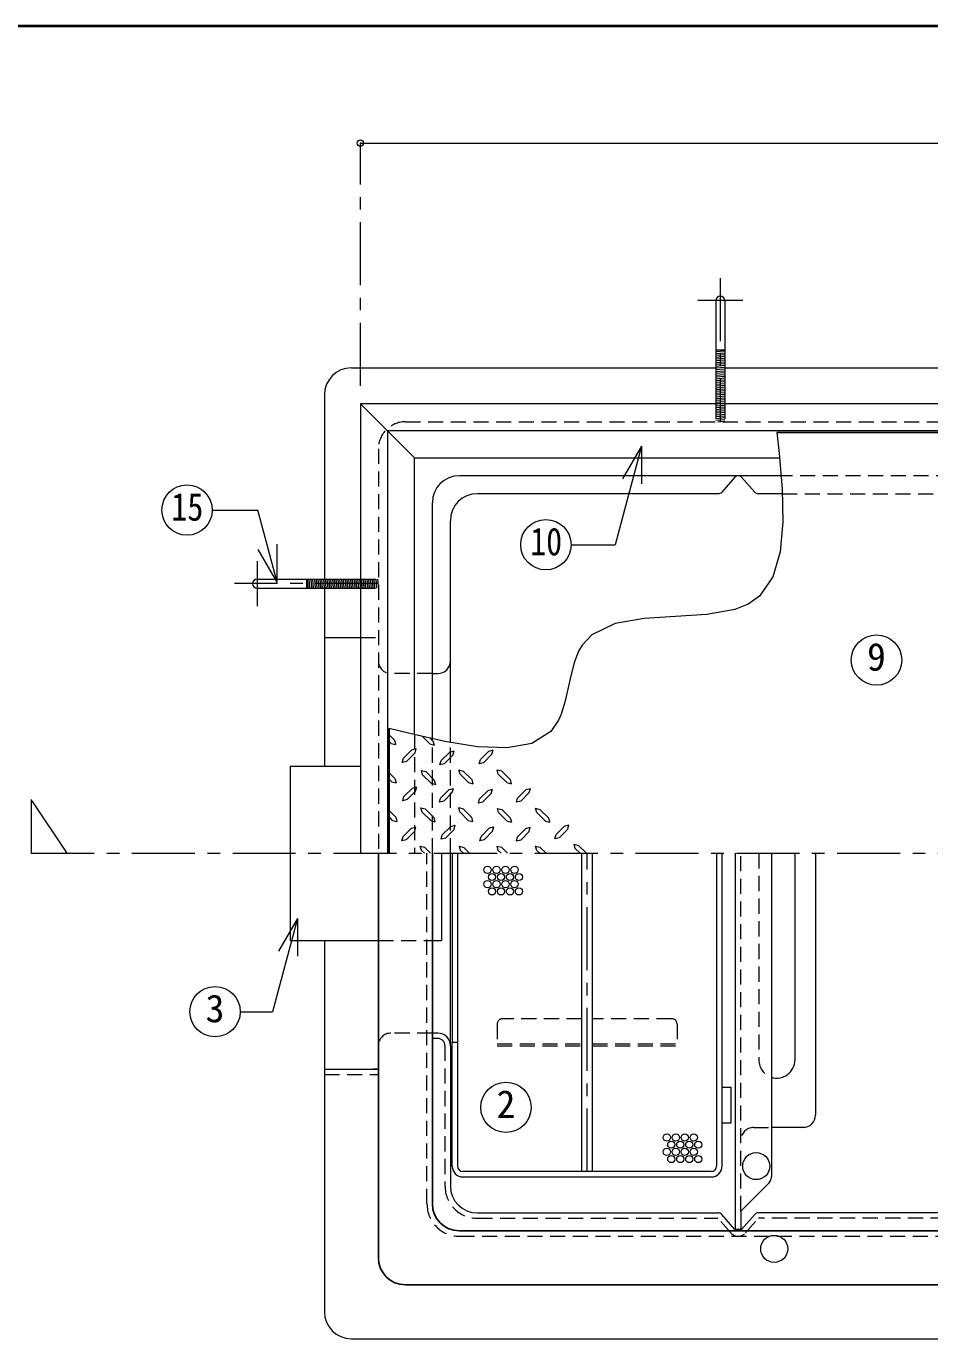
# Model space of a CAD drawing. Units: millimetres at full size, sheet at 1:7; details may follow other scales. Extents: x -1472 to 1363, y -987 to 980.
# Drawn here: x -807 to -305, y 250 to 980 of the extents above; entities that cross this region are included whole.
import ezdxf
from ezdxf.enums import TextEntityAlignment as Align

# ---------------------------------------------------------------- set-up
doc = ezdxf.new("R2010")
doc.units = ezdxf.units.MM
doc.header["$LTSCALE"] = 7
doc.header["$PDMODE"] = 32
doc.header["$PDSIZE"] = 3.5
doc.linetypes.add('CHAIN1', pattern=[8, 5, -1, 1, -1])
doc.linetypes.add('DASHED1', pattern=[1.8, 1.2, -0.6])
doc.layers.add('0-0____1', color=5, linetype='Continuous', lineweight=25)
doc.layers.add('0-4____5', color=4, linetype='Continuous', lineweight=9)
doc.styles.add('ＭＳ ゴシック', font='')
doc.styles.get('ＭＳ ゴシック').set_extended_font_data('MS Gothic')

msp = doc.modelspace()

# ---------------------------------------------------------------- linework, layer by layer
at = {"layer": '0-0____1', "color": 1, "lineweight": 40}
msp.add_line((1363.499, 979.62), (-1471.501, 979.62), dxfattribs=at)
at = {"layer": '0-0____1', "color": 7, "lineweight": 18}
for p, q in [((-660.501, 568.12), (-660.501, 471.12)), ((-660.501, 568.12), (-621.501, 568.12)), ((-576.501, 519.62), (-576.501, 471.12)), ((-660.501, 471.12), (-611.501, 471.12)), ((-581.501, 471.12), (-576.501, 471.12))]:
    msp.add_line(p, q, dxfattribs=at)
at = {"layer": '0-0____1'}
for p, q in [((-611.501, 519.62), (-611.501, 294.62)), ((-581.501, 324.62), (-581.501, 519.62)), ((-566.501, 309.62), (223.499, 309.62)), ((-596.501, 279.62), (253.499, 279.62))]:
    msp.add_line(p, q, dxfattribs=at)
at = {"layer": '0-0____1', "color": 7, "linetype": 'DASHED1', "lineweight": 18}
for p, q in [((-584.501, 324.62), (-584.501, 519.62)), ((-611.501, 471.12), (-581.501, 471.12)), ((-566.501, 306.62), (223.499, 306.62))]:
    msp.add_line(p, q, dxfattribs=at)
msp.add_arc((-566.501, 324.62), 18, 180, 270, dxfattribs=at)
at = {"layer": '0-0____1'}
for centre in [(-566.501, 324.62), (-596.501, 294.62)]:
    msp.add_arc(centre, 15, 180, 270, dxfattribs=at)
at = {"layer": '0-4____5'}
for p, q in [((-621.501, 914.62), (278.499, 914.62)), ((-419.001, 799.519), (-424.001, 799.519)), ((-424.001, 798.648), (-419.001, 799.057)), ((-424.001, 797.645), (-419.001, 798.054)), ((-424.001, 796.642), (-419.001, 797.05)), ((-424.001, 795.638), (-419.001, 796.047)), ((-626.501, 789.62), (-424.001, 789.62)), ((-424.001, 794.635), (-419.001, 795.044)), ((-424.001, 793.632), (-419.001, 794.04)), ((-424.001, 792.628), (-419.001, 793.037)), ((-424.001, 791.625), (-419.001, 792.034)), ((-424.001, 790.622), (-419.001, 791.03)), ((-424.001, 789.618), (-419.001, 790.027)), ((-424.001, 788.615), (-419.001, 789.024)), ((-419.001, 789.62), (75.999, 789.62)), ((-424.001, 787.612), (-419.001, 788.02)), ((-424.001, 786.608), (-419.001, 787.017)), ((-424.001, 785.605), (-419.001, 786.014)), ((-424.001, 784.602), (-419.001, 785.01)), ((-424.001, 783.598), (-419.001, 784.007)), ((-424.001, 782.595), (-419.001, 783.004)), ((-424.001, 781.592), (-419.001, 782)), ((-641.501, 774.62), (-641.501, 672.12)), ((-424.001, 780.588), (-419.001, 780.997)), ((-424.001, 779.585), (-419.001, 779.994)), ((-424.001, 778.582), (-419.001, 778.99)), ((-424.001, 777.578), (-419.001, 777.987)), ((-424.001, 776.575), (-419.001, 776.984)), ((-424.001, 775.572), (-419.001, 775.98)), ((-424.001, 774.568), (-419.001, 774.977)), ((-424.001, 773.565), (-419.001, 773.974)), ((-424.001, 772.562), (-419.001, 772.97)), ((-424.001, 771.559), (-419.001, 771.967)), ((-424.001, 770.555), (-419.001, 770.964)), ((-423.168, 769.62), (-419.001, 769.96)), ((-591.501, 739.62), (-606.501, 754.62)), ((-387.727, 729.62), (-566.501, 729.62)), ((-413.381, 728.768), (-420.657, 720.471)), ((-409.622, 728.768), (-402.345, 720.471)), ((-422.537, 719.62), (-556.501, 719.62)), ((-387.053, 719.62), (-400.466, 719.62)), ((-581.501, 583.407), (-581.501, 714.62)), ((-571.501, 581.331), (-571.501, 704.62)), ((-651.4, 672.12), (-651.4, 667.12)), ((-650.53, 667.12), (-650.938, 672.12)), ((-649.527, 667.12), (-649.935, 672.12)), ((-648.523, 667.12), (-648.932, 672.12)), ((-647.52, 667.12), (-647.928, 672.12)), ((-646.517, 667.12), (-646.925, 672.12)), ((-645.513, 667.12), (-645.922, 672.12)), ((-644.51, 667.12), (-644.918, 672.12)), ((-643.507, 667.12), (-643.915, 672.12)), ((-642.503, 667.12), (-642.912, 672.12)), ((-641.5, 667.12), (-641.908, 672.12)), ((-640.497, 667.12), (-640.905, 672.12)), ((-639.493, 667.12), (-639.902, 672.12)), ((-638.49, 667.12), (-638.898, 672.12)), ((-637.487, 667.12), (-637.895, 672.12)), ((-636.483, 667.12), (-636.892, 672.12)), ((-635.48, 667.12), (-635.888, 672.12)), ((-634.477, 667.12), (-634.885, 672.12)), ((-633.473, 667.12), (-633.882, 672.12)), ((-632.47, 667.12), (-632.878, 672.12)), ((-631.467, 667.12), (-631.875, 672.12)), ((-630.463, 667.12), (-630.872, 672.12)), ((-629.46, 667.12), (-629.868, 672.12)), ((-628.457, 667.12), (-628.865, 672.12)), ((-627.453, 667.12), (-627.862, 672.12)), ((-626.45, 667.12), (-626.858, 672.12)), ((-625.447, 667.12), (-625.855, 672.12)), ((-624.443, 667.12), (-624.852, 672.12)), ((-623.44, 667.12), (-623.848, 672.12)), ((-622.437, 667.12), (-622.845, 672.12)), ((-621.501, 667.953), (-621.842, 672.12)), ((-641.501, 667.12), (-641.501, 568.12)), ((-641.501, 639.62), (-621.501, 639.62)), ((-581.501, 619.62), (-578.501, 619.62)), ((-602.539, 582.47), (-605.501, 585.432)), ((-582.889, 580.445), (-587.132, 584.688)), ((-604.339, 580.67), (-605.501, 581.832)), ((-604.339, 580.67), (-601.939, 580.07)), ((-602.539, 582.47), (-601.939, 580.07)), ((-592.939, 577.22), (-597.589, 572.495)), ((-592.939, 577.22), (-590.539, 577.82)), ((-591.139, 575.495), (-590.539, 577.82)), ((-582.889, 580.445), (-580.564, 579.845)), ((-581.164, 582.245), (-582.569, 583.65)), ((-581.164, 582.245), (-580.564, 579.845)), ((-550.114, 576.47), (-547.714, 577.145)), ((-548.389, 574.745), (-547.714, 577.145)), ((-598.264, 570.095), (-597.589, 572.495)), ((-595.864, 570.695), (-598.264, 570.095)), ((-591.139, 575.495), (-595.864, 570.695)), ((-571.864, 575.87), (-576.589, 571.145)), ((-570.139, 574.145), (-574.864, 569.42)), ((-571.864, 575.87), (-569.464, 576.545)), ((-570.139, 574.145), (-569.464, 576.545)), ((-550.114, 576.47), (-554.839, 571.745)), ((-602.314, 561.17), (-605.501, 564.357)), ((-587.539, 565.745), (-585.139, 565.07)), ((-586.939, 563.345), (-587.539, 565.745)), ((-582.139, 558.62), (-586.939, 563.345)), ((-580.414, 560.345), (-585.139, 565.07)), ((-566.764, 566.045), (-564.364, 565.37)), ((-566.089, 563.645), (-566.764, 566.045)), ((-561.364, 558.92), (-566.089, 563.645)), ((-559.639, 560.645), (-564.364, 565.37)), ((-545.464, 566.045), (-543.064, 565.445)), ((-544.864, 563.72), (-545.464, 566.045)), ((-540.064, 558.995), (-544.864, 563.72)), ((-538.339, 560.72), (-543.064, 565.445)), ((-604.039, 559.37), (-605.501, 560.832)), ((-604.039, 559.37), (-601.639, 558.77)), ((-602.314, 561.17), (-601.639, 558.77)), ((-592.564, 555.92), (-597.289, 551.195)), ((-592.564, 555.92), (-590.164, 556.595)), ((-590.839, 554.195), (-590.164, 556.595)), ((-582.139, 558.62), (-579.814, 557.945)), ((-580.414, 560.345), (-579.814, 557.945)), ((-572.239, 555.095), (-576.889, 550.37)), ((-572.239, 555.095), (-569.839, 555.695)), ((-570.439, 553.37), (-569.839, 555.695)), ((-561.364, 558.92), (-558.964, 558.245)), ((-559.639, 560.645), (-558.964, 558.245)), ((-550.564, 554.57), (-548.164, 555.245)), ((-548.839, 552.845), (-548.164, 555.245)), ((-540.064, 558.995), (-537.739, 558.32)), ((-538.339, 560.72), (-537.739, 558.32)), ((-529.414, 555.095), (-534.139, 550.37)), ((-529.414, 555.095), (-527.014, 555.695)), ((-527.689, 553.37), (-527.014, 555.695)), ((-590.839, 554.195), (-595.564, 549.47)), ((-577.564, 547.97), (-576.889, 550.37)), ((-575.164, 548.57), (-577.564, 547.97)), ((-570.439, 553.37), (-575.164, 548.57)), ((-555.889, 547.445), (-555.289, 549.845)), ((-553.564, 548.12), (-555.889, 547.445)), ((-550.564, 554.57), (-555.289, 549.845)), ((-548.839, 552.845), (-553.564, 548.12)), ((-534.739, 547.97), (-534.139, 550.37)), ((-532.414, 548.57), (-534.739, 547.97)), ((-527.689, 553.37), (-532.414, 548.57)), ((-601.864, 539.72), (-605.501, 543.357)), ((-587.839, 544.895), (-585.439, 544.295)), ((-587.164, 542.57), (-587.839, 544.895)), ((-582.439, 537.845), (-587.164, 542.57)), ((-580.714, 539.57), (-585.439, 544.295)), ((-566.839, 545.045), (-564.439, 544.37)), ((-566.239, 542.645), (-566.839, 545.045)), ((-561.514, 537.92), (-566.239, 542.645)), ((-559.789, 539.72), (-564.439, 544.37)), ((-545.314, 544.595), (-542.914, 543.995)), ((-544.714, 542.27), (-545.314, 544.595)), ((-539.914, 537.545), (-544.714, 542.27)), ((-538.189, 539.27), (-542.914, 543.995)), ((-518.689, 537.545), (-523.414, 542.345)), ((-516.964, 539.345), (-521.689, 544.07)), ((-603.589, 537.92), (-605.501, 540.106)), ((-603.589, 537.92), (-601.189, 537.32)), ((-601.864, 539.72), (-601.189, 537.32)), ((-593.014, 533.645), (-597.739, 528.92)), ((-593.014, 533.645), (-590.614, 534.245)), ((-591.289, 531.92), (-590.614, 534.245)), ((-582.439, 537.845), (-580.039, 537.17)), ((-580.714, 539.57), (-580.039, 537.17)), ((-571.264, 534.62), (-575.989, 529.895)), ((-571.264, 534.62), (-568.864, 535.22)), ((-569.464, 532.895), (-568.864, 535.22)), ((-561.514, 537.92), (-559.114, 537.32)), ((-559.789, 539.72), (-559.114, 537.32)), ((-549.739, 533.72), (-554.464, 528.995)), ((-549.739, 533.72), (-547.339, 534.32)), ((-548.014, 531.995), (-547.339, 534.32)), ((-539.914, 537.545), (-537.589, 536.87)), ((-538.189, 539.27), (-537.589, 536.87)), ((-529.489, 533.495), (-534.139, 528.77)), ((-529.489, 533.495), (-527.089, 534.095)), ((-527.689, 531.77), (-527.089, 534.095)), ((-518.689, 537.545), (-516.364, 536.945)), ((-516.964, 539.345), (-516.364, 536.945)), ((-508.039, 534.77), (-512.764, 530.045)), ((-506.239, 533.045), (-511.039, 528.245)), ((-508.039, 534.77), (-505.639, 535.37)), ((-506.239, 533.045), (-505.639, 535.37)), ((-598.414, 526.52), (-597.739, 528.92)), ((-596.014, 527.12), (-598.414, 526.52)), ((-591.289, 531.92), (-596.014, 527.12)), ((-576.589, 527.495), (-575.989, 529.895)), ((-574.264, 528.095), (-576.589, 527.495)), ((-569.464, 532.895), (-574.264, 528.095)), ((-548.014, 531.995), (-552.739, 527.195)), ((-513.364, 527.645), (-512.764, 530.045)), ((-511.039, 528.245), (-513.364, 527.645)), ((-588.289, 523.67), (-585.889, 522.995)), ((-587.614, 521.27), (-588.289, 523.67)), ((-585.964, 519.62), (-587.614, 521.27)), ((-582.514, 519.62), (-585.889, 522.995)), ((-571.501, 412.62), (-571.501, 519.62)), ((-570.501, 519.62), (-570.501, 414.62)), ((-567.501, 519.62), (-567.501, 414.62)), ((-566.389, 523.52), (-563.989, 522.92)), ((-565.789, 521.195), (-566.389, 523.52)), ((-564.214, 519.62), (-565.789, 521.195)), ((-560.816, 519.62), (-563.989, 522.92)), ((-545.464, 523.67), (-543.064, 522.995)), ((-544.864, 521.27), (-545.464, 523.67)), ((-543.214, 519.62), (-544.864, 521.27)), ((-539.689, 519.62), (-543.064, 522.995)), ((-518.314, 519.62), (-521.689, 522.995)), ((-499.339, 519.62), (-502.039, 522.32)), ((-495.781, 519.62), (-500.314, 524.045)), ((-380.001, 519.62), (-380.001, 404.62)), ((-368.501, 519.62), (-368.501, 374.12)), ((-641.501, 471.12), (-641.501, 399.62)), ((-374.686, 367.12), (-393.001, 367.12))]:
    msp.add_line(p, q, dxfattribs=at)
at = {"layer": '0-4____5', "linetype": 'CHAIN1'}
for p, q in [((-621.501, 779.62), (-621.501, 914.62)), ((-421.501, 839.519), (-421.501, 759.62)), ((-409.001, 827.019), (-434.001, 827.019)), ((-678.9, 682.12), (-678.9, 657.12)), ((-611.501, 669.62), (-691.4, 669.62)), ((-784.501, 519.62), (-804.501, 549.62)), ((-804.501, 549.62), (-804.501, 519.62)), ((-804.501, 519.62), (563.499, 519.62)), ((-495.501, 342.62), (-495.501, 519.62))]:
    msp.add_line(p, q, dxfattribs=at)
at = {"layer": '0-4____5', "color": 7, "lineweight": 18}
for p, q in [((-424.001, 827.019), (-424.001, 769.62)), ((-419.001, 827.019), (-419.001, 769.62)), ((278.499, 769.62), (-621.501, 769.62)), ((-621.501, 769.62), (-621.501, 519.62)), ((263.499, 754.62), (-606.501, 754.62)), ((-465.233, 746.113), (-479.94, 691.227)), ((-465.233, 746.113), (-475.733, 727.926)), ((-465.233, 746.113), (-465.233, 725.113)), ((-703.862, 710.511), (-678.512, 710.511)), ((-667.789, 670.493), (-678.512, 710.511)), ((-667.789, 670.493), (-678.289, 688.68)), ((-667.789, 670.493), (-667.789, 691.493)), ((-504.414, 691.227), (-479.94, 691.227)), ((-678.9, 672.12), (-621.501, 672.12)), ((-678.9, 667.12), (-621.501, 667.12)), ((-498.501, 342.62), (-498.501, 519.62)), ((-492.501, 342.62), (-492.501, 519.62)), ((-423.501, 519.62), (-423.501, 345.62)), ((-420.501, 345.62), (-420.501, 519.62)), ((-413.001, 310.62), (-413.001, 519.62)), ((-393.001, 519.62), (-393.001, 339.691)), ((-656.458, 483.355), (-670.343, 431.537)), ((-656.458, 483.355), (-666.958, 465.168)), ((-656.458, 483.355), (-656.458, 462.355)), ((-688.302, 431.537), (-670.343, 431.537)), ((-578.501, 419.62), (-581.501, 419.62)), ((-571.501, 412.62), (-571.501, 334.62)), ((-567.501, 414.62), (-567.501, 345.62)), ((-641.501, 399.62), (-641.501, 264.62)), ((-641.501, 399.62), (-614.501, 399.62)), ((-420.501, 389.62), (-415.501, 389.62)), ((-415.501, 369.62), (-415.501, 389.62)), ((-420.501, 369.62), (-415.501, 369.62)), ((-426.501, 342.62), (-564.501, 342.62)), ((-564.501, 339.62), (-426.501, 339.62)), ((-394.466, 336.155), (-410.001, 320.62)), ((-556.501, 319.62), (-422.537, 319.62)), ((-413.381, 310.471), (-420.657, 318.768)), ((-410.001, 320.62), (-410.001, 310.62)), ((-409.622, 310.471), (-402.345, 318.768)), ((-182.537, 319.62), (-400.466, 319.62)), ((-413.001, 310.62), (-410.001, 310.62)), ((-626.501, 249.62), (283.499, 249.62))]:
    msp.add_line(p, q, dxfattribs=at)
at = {"layer": '0-4____5', "linetype": 'DASHED1'}
for p, q in [((-424.001, 769.552), (-423.168, 769.62)), ((-424.001, 769.62), (-424.001, 759.62)), ((-424.001, 768.549), (-419.001, 768.957)), ((-424.001, 767.545), (-419.001, 767.954)), ((-424.001, 766.542), (-419.001, 766.95)), ((-419.001, 769.62), (-419.001, 759.62)), ((-596.501, 759.62), (253.499, 759.62)), ((-424.001, 765.539), (-419.001, 765.947)), ((-424.001, 764.535), (-419.001, 764.944)), ((-424.001, 763.532), (-419.001, 763.94)), ((-424.001, 762.529), (-419.001, 762.937)), ((-424.001, 761.525), (-419.001, 761.934)), ((-424.001, 760.522), (-419.001, 760.93)), ((-422.761, 759.62), (-419.001, 759.927)), ((-611.501, 744.62), (-611.501, 519.62)), ((223.499, 729.62), (-387.727, 729.62)), ((-387.053, 719.62), (-182.537, 719.62)), ((-621.501, 672.12), (-611.501, 672.12)), ((-620.43, 667.12), (-620.838, 672.12)), ((-619.427, 667.12), (-619.835, 672.12)), ((-618.423, 667.12), (-618.832, 672.12)), ((-617.42, 667.12), (-617.828, 672.12)), ((-616.417, 667.12), (-616.825, 672.12)), ((-615.413, 667.12), (-615.822, 672.12)), ((-614.41, 667.12), (-614.818, 672.12)), ((-613.407, 667.12), (-613.815, 672.12)), ((-612.403, 667.12), (-612.812, 672.12)), ((-611.501, 668.361), (-611.808, 672.12)), ((-621.433, 667.12), (-621.501, 667.953)), ((-621.501, 667.12), (-611.501, 667.12)), ((-621.501, 639.62), (-611.501, 639.62)), ((-581.501, 619.62), (-604.501, 619.62)), ((-591.501, 585.682), (-591.501, 519.62)), ((-581.501, 519.62), (-581.501, 583.407)), ((-571.501, 519.62), (-571.501, 581.331)), ((-410.001, 320.62), (-410.001, 519.62)), ((-400.001, 519.62), (-400.001, 404.62)), ((-545.501, 424.62), (-545.501, 412.62)), ((-498.501, 427.62), (-542.501, 427.62)), ((-448.501, 427.62), (-492.501, 427.62)), ((-445.501, 424.62), (-445.501, 412.62)), ((-581.501, 419.62), (-604.501, 419.62)), ((-545.501, 413.62), (-498.501, 413.62)), ((-545.501, 412.62), (-498.501, 412.62)), ((-492.501, 413.62), (-445.501, 413.62)), ((-492.501, 412.62), (-445.501, 412.62)), ((-641.501, 396.62), (-611.501, 396.62)), ((-403.001, 367.12), (-393.001, 367.12))]:
    msp.add_line(p, q, dxfattribs=at)
at = {"layer": '0-4____5', "color": 5, "lineweight": 25}
for p, q in [((262.499, 753.62), (-389.959, 753.62)), ((-605.501, 589.11), (-605.501, 519.62)), ((-614.501, 399.62), (-611.501, 399.62))]:
    msp.add_line(p, q, dxfattribs=at)
at = {"layer": '0-4____5', "color": 7, "linetype": 'DASHED1', "lineweight": 18}
for p, q in [((-578.501, 416.62), (-581.501, 416.62)), ((-574.501, 412.62), (-574.501, 334.62)), ((-556.501, 316.62), (-422.763, 316.62)), ((-415.636, 308.493), (-422.763, 316.62)), ((-407.366, 308.493), (-400.239, 316.62)), ((-182.763, 316.62), (-400.239, 316.62))]:
    msp.add_line(p, q, dxfattribs=at)
at = {"layer": '0-4____5', "color": 7, "lineweight": 18}
for points in [[(-621.501, 769.62), (-606.501, 754.62), (-606.501, 519.62)], [(-389.959, 753.62), (-388.763, 742.012), (-387.123, 722.409), (-386.656, 703.942), (-388.104, 687.333), (-392.208, 673.3), (-399.711, 662.563), (-405.913, 658.13), (-413.43, 655.148), (-428.947, 652.437), (-446.288, 651.361), (-463.813, 650.244), (-479.88, 647.408), (-492.85, 641.177), (-498.306, 635.348), (-500.209, 632.022), (-502.738, 625.508), (-504.619, 618.35), (-506.201, 610.951), (-507.837, 603.712), (-509.877, 597.037), (-511.384, 593.581), (-515.676, 587.452), (-526.177, 580.759), (-539.983, 578.194), (-556.372, 578.855), (-574.624, 581.842), (-594.016, 586.254), (-605.501, 589.11)], [(-570.501, 345.62), (-570.501, 414.62), (-567.501, 414.62)]]:
    msp.add_lwpolyline(points, dxfattribs=at)
at = {"layer": '0-4____5'}
for points in [[(-591.501, 585.682), (-591.501, 739.62), (-388.563, 739.62)], [(-574.864, 569.42), (-577.264, 568.82), (-576.589, 571.145)], [(-548.389, 574.745), (-553.114, 570.02), (-555.439, 569.345), (-554.839, 571.745)], [(-595.564, 549.47), (-597.889, 548.795), (-597.289, 551.195)], [(-523.414, 542.345), (-524.089, 544.67), (-521.689, 544.07)], [(-552.739, 527.195), (-555.064, 526.595), (-554.464, 528.995)], [(-527.689, 531.77), (-532.414, 526.97), (-534.814, 526.37), (-534.139, 528.77)], [(-521.764, 519.62), (-523.414, 521.27), (-524.089, 523.595), (-521.689, 522.995)], [(-502.039, 522.32), (-502.714, 524.72), (-500.314, 524.045)]]:
    msp.add_lwpolyline(points, dxfattribs=at)
at = {"layer": '0-4____5', "color": 7, "lineweight": 18}
for centre in [(-717.862, 710.511), (-518.414, 691.227), (-334.628, 627.089), (-702.302, 431.537), (-540.591, 378.33)]:
    msp.add_circle(centre, 14, dxfattribs=at)
at = {"layer": '0-4____5'}
for centre, radius in [((-550.861, 510.435), 2), ((-545.861, 510.435), 2), ((-540.861, 510.435), 2), ((-535.861, 510.435), 2), ((-550.861, 502.435), 2), ((-548.361, 506.435), 2), ((-545.861, 502.435), 2), ((-543.361, 506.435), 2), ((-540.861, 502.435), 2), ((-538.361, 506.435), 2), ((-535.861, 502.435), 2), ((-533.361, 506.435), 2), ((-548.361, 498.435), 2), ((-543.361, 498.435), 2), ((-538.361, 498.435), 2), ((-533.361, 498.435), 2), ((-451.194, 361.575), 2), ((-448.694, 357.575), 2), ((-446.194, 361.575), 2), ((-443.694, 357.575), 2), ((-441.194, 361.575), 2), ((-438.694, 357.575), 2), ((-436.194, 361.575), 2), ((-433.694, 357.575), 2), ((-451.194, 353.575), 2), ((-448.694, 349.575), 2), ((-446.194, 353.575), 2), ((-443.694, 349.575), 2), ((-441.194, 353.575), 2), ((-438.694, 349.575), 2), ((-436.194, 353.575), 2), ((-433.694, 349.575), 2), ((-401.501, 345.62), 7.5), ((-391.501, 299.62), 7.5)]:
    msp.add_circle(centre, radius, dxfattribs=at)
at = {"layer": '0-4____5', "color": 7, "lineweight": 18}
for centre, radius, start, end in [((-421.501, 827.019), 2.5, 0, 180), ((-678.9, 669.62), 2.5, 90, 270), ((-578.501, 412.62), 7, 0, 90), ((-564.501, 345.62), 6, 180, 270), ((-564.501, 345.62), 3, 180, 270), ((-426.501, 345.62), 3, 270, 0), ((-426.501, 345.62), 6, 270, 0), ((-398.001, 339.691), 5, 315, 0), ((-556.501, 334.62), 15, 180, 270), ((-422.537, 317.12), 2.5, 41.25117, 90), ((-400.466, 317.12), 2.5, 90, 138.74883), ((-411.501, 312.12), 2.5, 221.25117, 318.74883), ((-626.501, 264.62), 15, 180, 270)]:
    msp.add_arc(centre, radius, start, end, dxfattribs=at)
at = {"layer": '0-4____5'}
for centre, radius, start, end in [((-626.501, 774.62), 15, 90, 180), ((-566.501, 714.62), 15, 90, 180), ((-411.501, 727.12), 2.5, 41.25117, 138.74883), ((-556.501, 704.62), 15, 90, 180), ((-422.537, 722.12), 2.5, 270, 318.74883), ((-400.466, 722.12), 2.5, 221.25117, 270), ((-578.501, 626.62), 7, 270, 0), ((-390.001, 404.62), 10, 252.5424, 0), ((-375.501, 374.12), 7, 270, 0)]:
    msp.add_arc(centre, radius, start, end, dxfattribs=at)
at = {"layer": '0-4____5', "linetype": 'DASHED1'}
for centre, radius, start, end in [((-596.501, 744.62), 15, 90, 180), ((-604.501, 626.62), 7, 180, 270), ((-542.501, 424.62), 3, 90, 180), ((-448.501, 424.62), 3, 0, 90), ((-604.501, 412.62), 7, 90, 180), ((-390.001, 404.62), 10, 180, 252.5424), ((-403.001, 360.12), 7, 90, 180)]:
    msp.add_arc(centre, radius, start, end, dxfattribs=at)
at = {"layer": '0-4____5', "color": 7, "linetype": 'DASHED1', "lineweight": 18}
for centre, radius, start, end in [((-578.501, 412.62), 4, 0, 90), ((-556.501, 334.62), 18, 180, 270), ((-411.501, 312.12), 5.5, 221.25117, 318.74883)]:
    msp.add_arc(centre, radius, start, end, dxfattribs=at)
at = {"layer": '0-4____5', "color": 5, "lineweight": 25}
msp.add_arc((-596.501, 294.62), 15, 180, 270, dxfattribs=at)
at = {"layer": '0-4____5'}
msp.add_point((-621.501, 914.62), dxfattribs=at)

# ---------------------------------------------------------------- texts
at = {"layer": '0-4____5', "color": 7, "style": 'ＭＳ ゴシック', "width": 0.85}
for s, p in [('15', (-726.612, 700.011)), ('10', (-527.164, 680.727))]:
    msp.add_text(s, height=15.4, dxfattribs=at).set_placement(p, align=Align.BOTTOM_LEFT)
at = {"layer": '0-4____5', "color": 7, "style": 'ＭＳ ゴシック'}
for s, p in [('9', (-339.878, 616.589)), ('3', (-707.552, 421.037)), ('2', (-545.841, 367.83))]:
    msp.add_text(s, height=15.4, dxfattribs=at).set_placement(p, align=Align.BOTTOM_LEFT)

doc.saveas('drawing.dxf')
